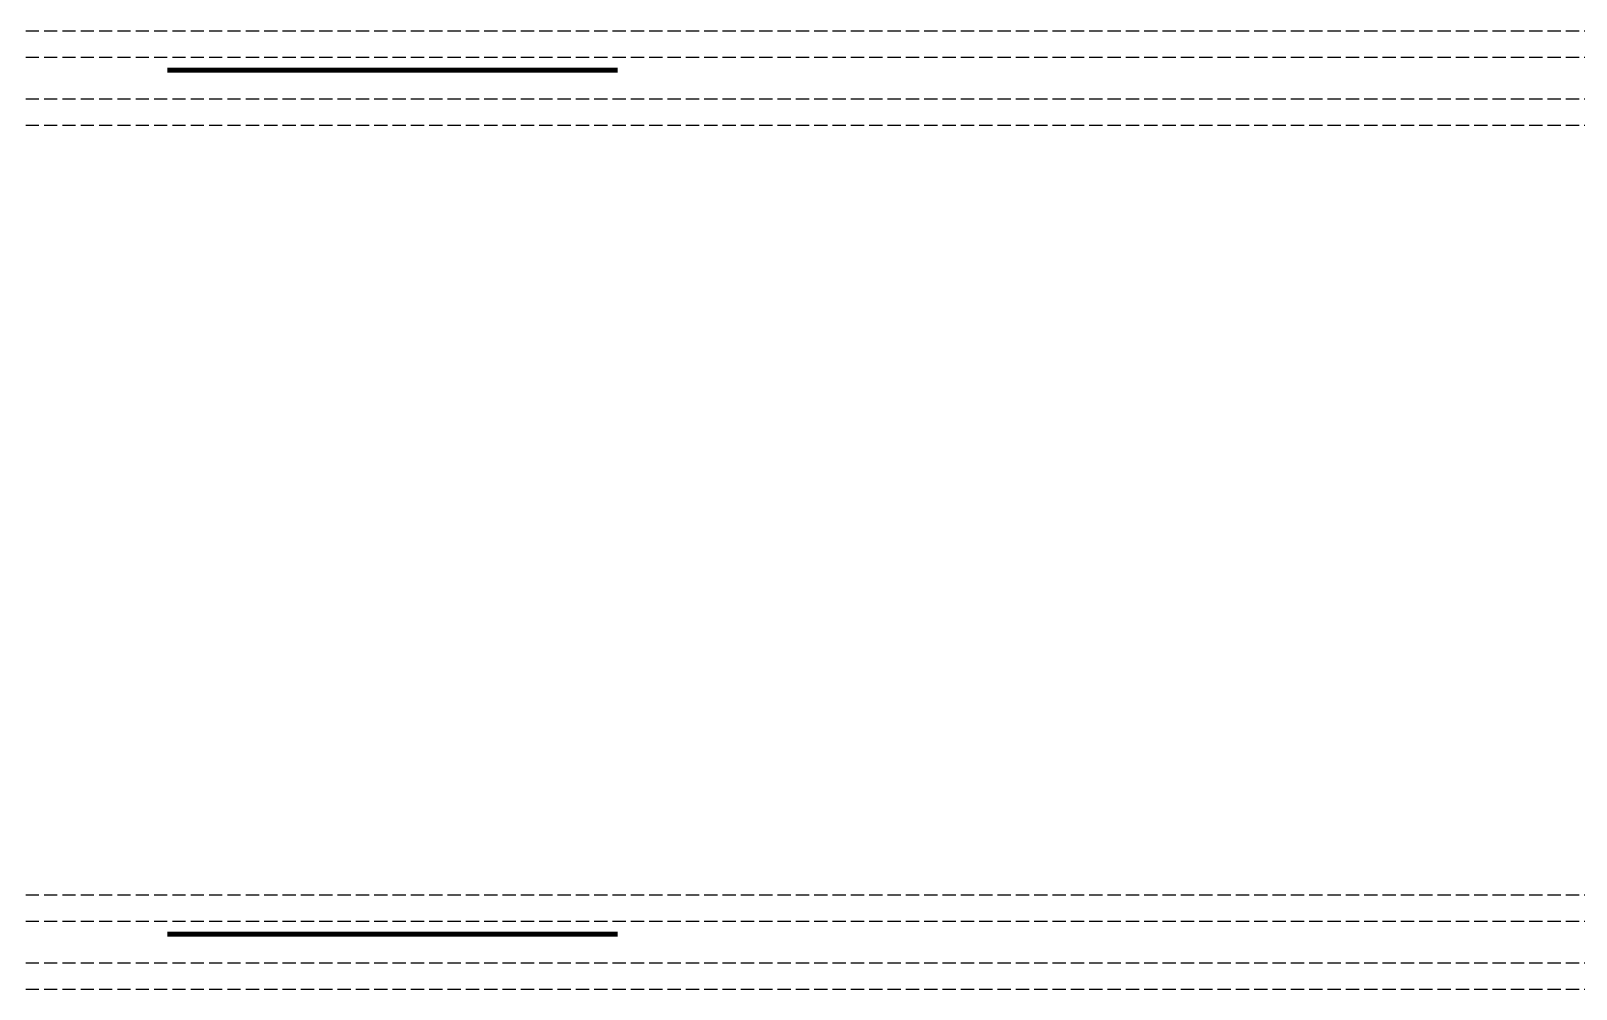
# Model space of a CAD drawing. Extents: x -474411 to 577939, y 0 to 1014176.
# Drawn here: x -257258 to -227760, y 688670 to 706970 of the extents above; entities that cross this region are included whole.
import ezdxf

# ---------------------------------------------------------------- set-up
doc = ezdxf.new("R2010")
doc.units = 0
doc.header["$LTSCALE"] = 1000
doc.header["$MEASUREMENT"] = 0
doc.linetypes.add('CENTER', pattern=[2, 1.25, -0.25, 0.25, -0.25])
doc.linetypes.add('DASH', pattern=[0.35, 0.25, -0.1])
doc.layers.add('A-HATCH-2', color=251, linetype='Continuous')
doc.layers.add('A-WINDOW', color=140, linetype='Continuous')
doc.layers.add('柱间支撑', color=6, linetype='CENTER', lineweight=0)

# ---------------------------------------------------------------- blocks, each defined once
blk = doc.blocks.new('w42343')
at = {"layer": 'A-HATCH-2', "linetype": 'DASH'}
for p, q in [((-263654, 706970), (-128354, 706970)), ((-263654, 706470), (-128354, 706470)), ((-263654, 705670), (-128354, 705670)), ((-263654, 705170), (-128354, 705170)), ((-263654, 690470), (-128354, 690470)), ((-263654, 689970), (-128354, 689970)), ((-263654, 689170), (-128354, 689170)), ((-263654, 688670), (-128354, 688670))]:
    blk.add_line(p, q, dxfattribs=at)

msp = doc.modelspace()

# ---------------------------------------------------------------- linework, layer by layer
at = {"layer": '柱间支撑', "color": 8, "const_width": 100}
for points in [[(-246054.2, 706220), (-254654.2, 706220)], [(-246054.2, 689720), (-254654.2, 689720)]]:
    msp.add_lwpolyline(points, dxfattribs=at)

# ---------------------------------------------------------------- block references
at = {"layer": 'A-WINDOW', "color": 8}
msp.add_blockref('w42343', (0, 0), dxfattribs=at)

doc.saveas('drawing.dxf')
